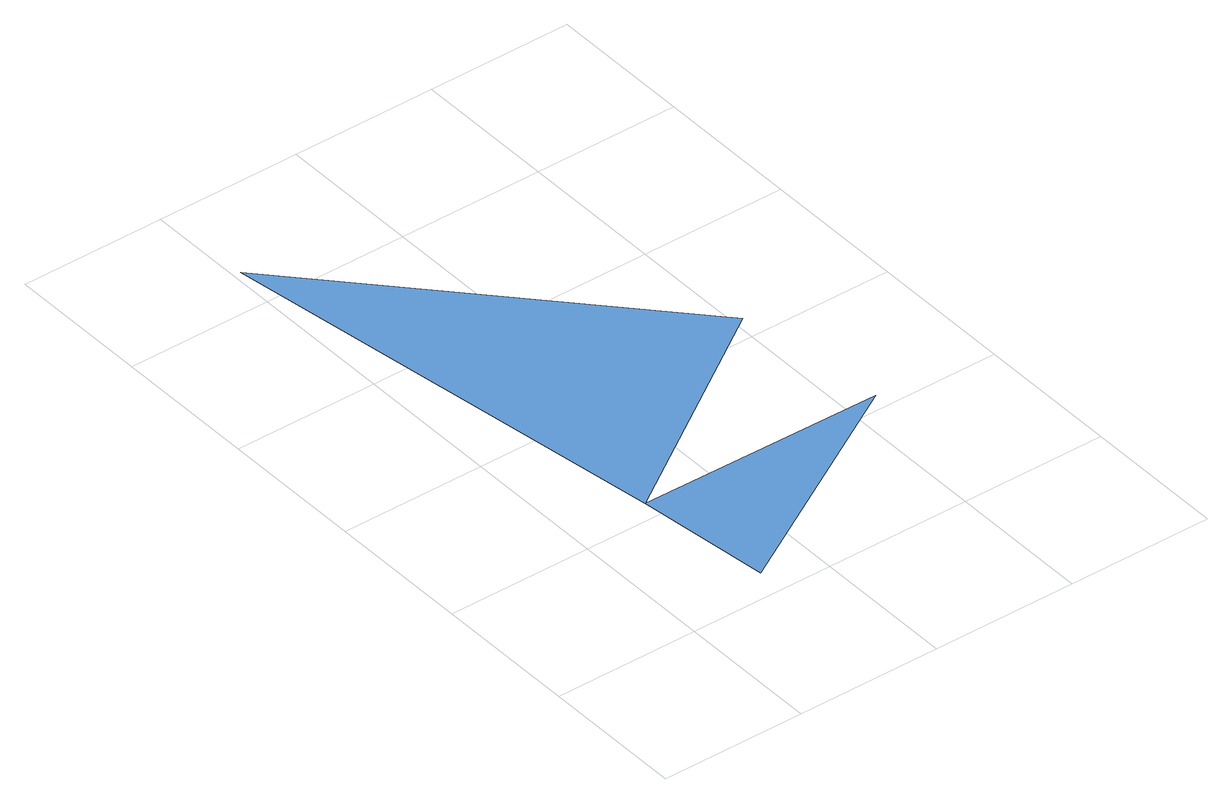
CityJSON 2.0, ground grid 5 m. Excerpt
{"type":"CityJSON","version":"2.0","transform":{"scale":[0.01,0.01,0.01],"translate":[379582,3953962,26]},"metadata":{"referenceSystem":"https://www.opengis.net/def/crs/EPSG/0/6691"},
"CityObjects":{
"waterbody1":{"type":"WaterBody","attributes":{"name":"妙正寺川","class":"1030"},"geometry":[{"type":"MultiSurface","lod":"1","boundaries":[[[0,1,2]],[[3,4,1]]]}]}
},
"vertices":[
[1108,555,53],[265,565,53],[322,96,54],[1032,1082,53],[27,2157,51]
]}
